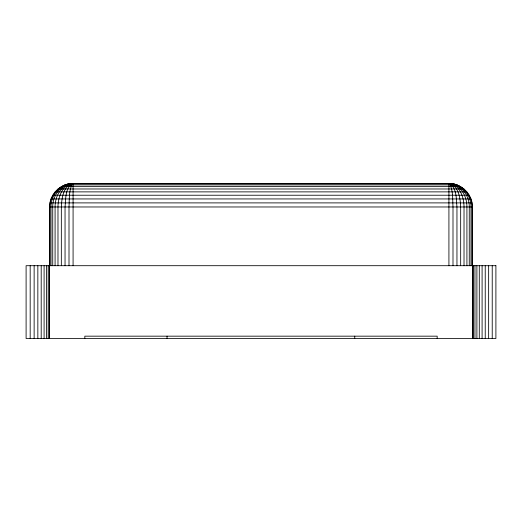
<?xml version="1.0" encoding="UTF-8"?>
<svg xmlns="http://www.w3.org/2000/svg" width="522" height="522" viewBox="0 0 522 522"><rect width="100%" height="100%" fill="white"/><g stroke="black" fill="none" stroke-linecap="round" stroke-linejoin="round"><path stroke-width="0.78" d="M49.59 338.517L49.59 206.973C49.375 194.412 60.519 183.268 73.08 183.483L448.92 183.483C461.481 183.268 472.625 194.412 472.41 206.973L472.41 338.517M73.08 265.698L73.08 183.483L72.369 183.842C68.76 190.863 69.439 199.287 69.002 206.973L69.002 265.698M49.949 265.698L49.949 206.973C49.714 194.549 60.578 183.287 73.08 183.483C64.937 187.372 65.818 199.241 65.048 206.973L65.048 265.698M51.006 265.698L51.006 206.973C50.745 194.954 60.741 183.359 73.08 183.483C63.136 185.623 61.707 198.523 61.335 206.973L61.335 265.698M52.735 265.698L52.735 206.973C52.461 195.613 61.028 183.529 73.08 183.483C62.092 184.514 57.988 197.518 57.981 206.973L57.981 265.698M73.08 183.483C61.452 183.875 54.882 196.494 55.084 206.973L55.084 265.698M69.002 183.842L452.998 183.842M65.048 184.899L456.952 184.899M61.335 186.628L460.665 186.628M57.981 188.977L464.019 188.977M55.084 191.874L466.916 191.874M52.735 195.228L469.265 195.228M51.006 198.941L470.994 198.941M49.949 202.895L472.051 202.895M49.59 206.973L472.41 206.973M448.92 265.698L448.92 183.483C461.422 183.287 472.286 194.549 472.051 206.973L472.051 265.698M452.998 265.698L452.998 206.973C452.561 199.287 453.24 190.863 449.631 183.842L448.92 183.483C461.259 183.359 471.255 194.954 470.994 206.973L470.994 265.698M456.952 265.698L456.952 206.973C456.182 199.241 457.063 187.372 448.92 183.483C460.972 183.529 469.539 195.613 469.265 206.973L469.265 265.698M460.665 265.698L460.665 206.973C460.293 198.523 458.864 185.623 448.92 183.483C460.548 183.875 467.118 196.494 466.916 206.973L466.916 265.698M448.92 183.483C459.908 184.514 464.012 197.518 464.019 206.973L464.019 265.698M492.226 265.698L492.226 338.517M488.644 265.698L488.644 338.517M485.238 265.698L485.238 338.517M482.093 265.698L482.093 338.517M479.287 265.698L479.287 338.517M476.899 265.698L476.899 338.517M474.968 265.698L474.968 338.517M473.558 265.698L473.558 338.517M472.697 265.698L472.697 338.517M437.175 338.517L437.175 336.168L84.825 336.168L84.825 338.517M354.751 336.168L354.751 338.517M167.04 336.168L167.04 338.517M49.231 265.698L49.231 338.517M48.174 265.698L48.174 338.517M46.445 265.698L46.445 338.517M44.096 265.698L44.096 338.517M41.199 265.698L41.199 338.517M37.845 265.698L37.845 338.517M34.132 265.698L34.132 338.517M30.178 265.698L30.178 338.517M495.9 265.698L26.1 265.698L26.1 338.517L495.9 338.517L495.9 265.698"/></g></svg>
